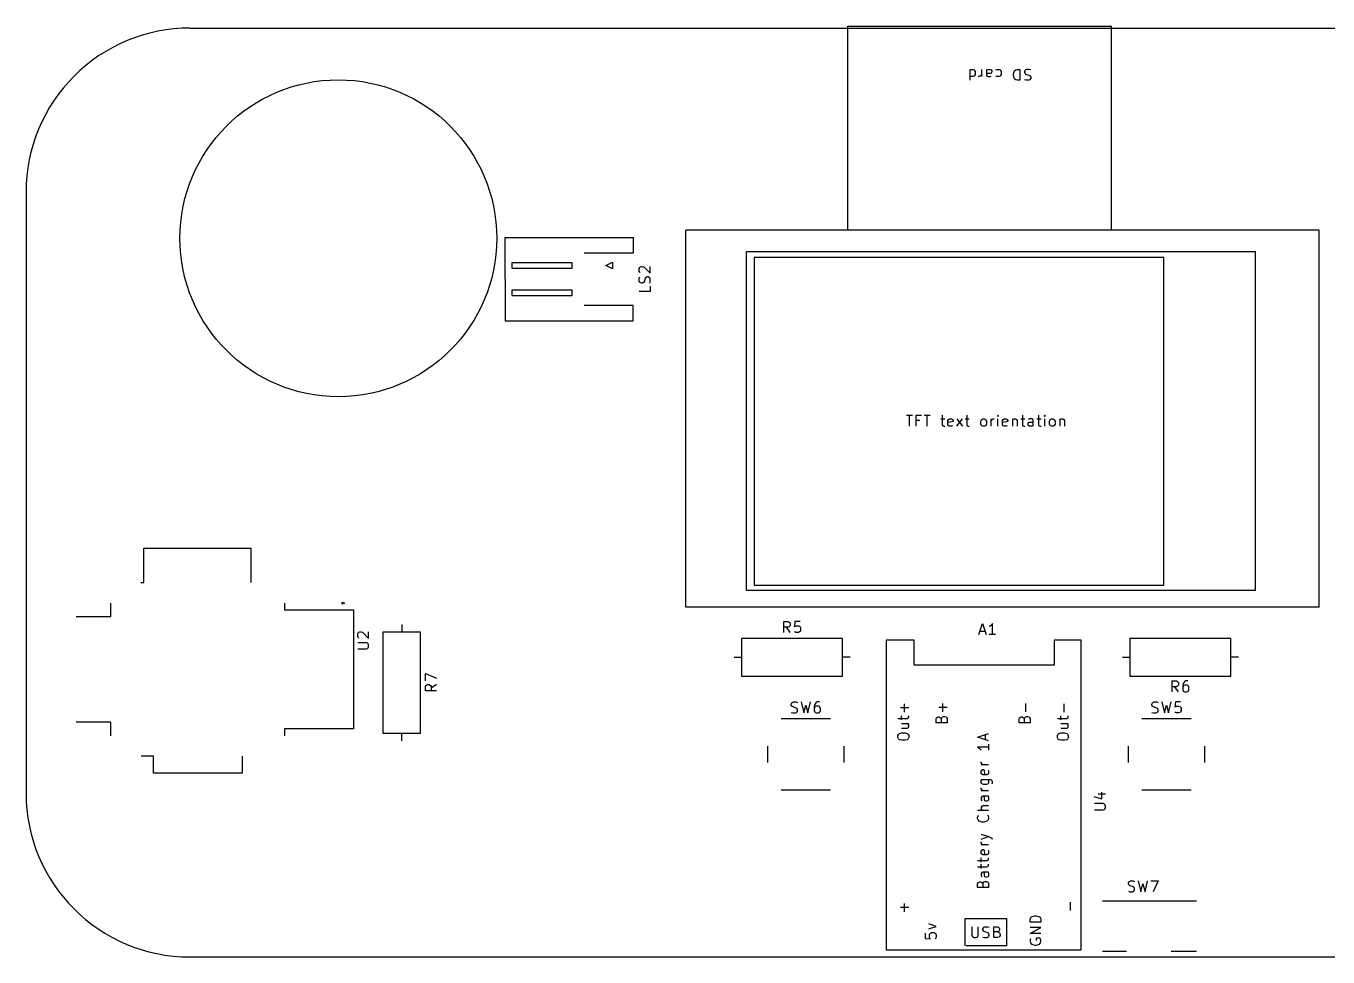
# Model space of a CAD drawing. Extents: x 62 to 242, y -142 to -57.
# Drawn here: x 62.4 to 181.6, y -142.2 to -57.1 of the extents above; entities that cross this region are included whole.
import ezdxf

# ---------------------------------------------------------------- set-up
doc = ezdxf.new("R2010")
doc.units = 0
doc.layers.add('BLACK', color=7, linetype='CONTINUOUS')

msp = doc.modelspace()

# ---------------------------------------------------------------- linework, layer by layer
at = {"layer": 'BLACK', "linetype": 'CONTINUOUS'}
for p, q in [((137.647, -57.052), (161.777, -57.052)), ((137.647, -75.72), (137.647, -57.052)), ((161.777, -75.72), (161.777, -57.052)), ((77.399975, -57.24), (227.399985, -57.24)), ((148.823094, -61.01518), (148.823094, -62.01518)), ((148.823094, -61.0628), (148.918332, -61.01518)), ((148.918332, -61.681847), (148.823094, -61.634228)), ((148.918332, -61.01518), (149.108808, -61.01518)), ((149.108808, -61.681847), (148.918332, -61.681847)), ((149.108808, -61.01518), (149.204046, -61.0628)), ((149.204046, -61.634228), (149.108808, -61.681847)), ((149.204046, -61.0628), (149.251665, -61.110419)), ((149.251665, -61.586609), (149.204046, -61.634228)), ((149.251665, -61.110419), (149.299284, -61.205657)), ((149.299284, -61.491371), (149.251665, -61.586609)), ((149.299284, -61.205657), (149.299284, -61.491371)), ((149.680237, -61.681847), (149.584999, -61.681847)), ((149.775475, -61.634228), (149.680237, -61.681847)), ((149.823094, -61.586609), (149.775475, -61.634228)), ((149.870713, -61.491371), (149.823094, -61.586609)), ((149.870713, -61.01518), (149.870713, -61.681847)), ((150.346904, -61.01518), (150.346904, -61.53899)), ((150.346904, -61.0628), (150.442142, -61.01518)), ((150.442142, -61.396133), (150.346904, -61.443752)), ((150.346904, -61.53899), (150.394523, -61.634228)), ((150.394523, -61.634228), (150.489761, -61.681847)), ((150.442142, -61.01518), (150.680237, -61.01518)), ((150.680237, -61.396133), (150.442142, -61.396133)), ((150.489761, -61.681847), (150.680237, -61.681847)), ((150.680237, -61.01518), (150.775475, -61.0628)), ((150.775475, -61.348514), (150.680237, -61.396133)), ((150.680237, -61.681847), (150.775475, -61.634228)), ((150.775475, -61.0628), (150.823094, -61.158038)), ((150.823094, -61.253276), (150.775475, -61.348514)), ((150.823094, -61.158038), (150.823094, -61.253276)), ((151.204047, -61.0628), (151.299285, -61.01518)), ((151.299285, -61.681847), (151.204047, -61.634228)), ((151.299285, -61.01518), (151.489761, -61.01518)), ((151.489761, -61.681847), (151.299285, -61.681847)), ((151.489761, -61.01518), (151.584999, -61.0628)), ((151.584999, -61.634228), (151.489761, -61.681847)), ((151.584999, -61.0628), (151.632618, -61.110419)), ((151.632618, -61.586609), (151.584999, -61.634228)), ((151.632618, -61.110419), (151.680237, -61.205657)), ((151.680237, -61.491371), (151.632618, -61.586609)), ((151.680237, -61.205657), (151.680237, -61.491371)), ((152.823095, -61.443752), (152.870714, -61.253276)), ((152.823095, -61.586609), (152.823095, -61.443752)), ((152.870714, -61.777085), (152.823095, -61.586609)), ((152.870714, -61.253276), (152.918333, -61.158038)), ((152.918333, -61.872323), (152.870714, -61.777085)), ((152.918333, -61.158038), (153.013571, -61.0628)), ((153.013571, -61.967561), (152.918333, -61.872323)), ((153.013571, -61.0628), (153.156428, -61.01518)), ((153.156428, -62.01518), (153.013571, -61.967561)), ((153.156428, -61.01518), (153.394523, -61.01518)), ((153.394523, -61.01518), (153.394523, -62.01518)), ((153.870714, -61.110419), (153.823095, -61.205657)), ((153.823095, -61.205657), (153.823095, -61.300895)), ((153.823095, -61.300895), (153.870714, -61.396133)), ((153.965952, -62.01518), (153.823095, -61.967561)), ((153.918333, -61.0628), (153.870714, -61.110419)), ((153.870714, -61.396133), (153.918333, -61.443752)), ((154.013571, -61.01518), (153.918333, -61.0628)), ((153.918333, -61.443752), (154.013571, -61.491371)), ((154.251666, -61.01518), (154.013571, -61.01518)), ((154.013571, -61.491371), (154.204047, -61.53899)), ((154.204047, -61.53899), (154.299285, -61.586609)), ((154.299285, -61.967561), (154.204047, -62.01518)), ((154.394523, -61.0628), (154.251666, -61.01518)), ((154.299285, -61.586609), (154.346904, -61.634228)), ((154.346904, -61.919942), (154.299285, -61.967561)), ((154.346904, -61.634228), (154.394523, -61.729466)), ((154.394523, -61.824704), (154.346904, -61.919942)), ((154.394523, -61.729466), (154.394523, -61.824704)), ((153.394523, -62.01518), (153.156428, -62.01518)), ((154.204047, -62.01518), (153.965952, -62.01518)), ((62.399973, -72.240003), (62.399973, -127.239998)), ((122.815, -110.22), (122.815, -75.72)), ((180.815, -75.72), (122.815, -75.72)), ((180.815, -110.22), (180.815, -75.72)), ((106.285, -76.41), (118.005, -76.41)), ((106.285, -80.22), (106.285, -76.41)), ((118.005, -76.41), (118.005, -77.83)), ((118.005, -77.83), (113.505, -77.83)), ((115.495, -78.97), (116.095, -78.67)), ((116.095, -78.67), (116.095, -79.27)), ((128.365, -108.72), (128.365, -77.72)), ((174.965, -77.72), (128.365, -77.72)), ((129.065, -78.22), (129.065, -108.22)), ((166.565, -78.22), (129.065, -78.22)), ((166.565, -108.22), (166.565, -78.22)), ((174.965, -108.72), (174.965, -77.72)), ((106.895, -78.72), (106.895, -79.22)), ((112.395, -78.72), (106.895, -78.72)), ((106.895, -79.22), (112.395, -79.22)), ((112.395, -79.22), (112.395, -78.72)), ((116.095, -79.27), (115.495, -78.97)), ((118.549819, -79.243809), (118.597438, -79.148571)), ((118.549819, -79.481904), (118.549819, -79.243809)), ((118.597438, -79.577142), (118.549819, -79.481904)), ((118.597438, -79.148571), (118.645057, -79.100952)), ((118.645057, -79.624761), (118.597438, -79.577142)), ((118.645057, -79.100952), (118.740295, -79.053333)), ((118.740295, -79.053333), (118.835533, -79.053333)), ((118.835533, -79.053333), (118.97839, -79.100952)), ((118.97839, -79.100952), (119.549819, -79.67238)), ((119.549819, -79.67238), (119.549819, -79.053333)), ((106.285, -80.22), (106.285, -84.03)), ((118.549819, -80.148571), (118.597438, -80.005714)), ((118.549819, -80.386666), (118.549819, -80.148571)), ((118.597438, -80.481904), (118.549819, -80.386666)), ((118.645057, -80.529523), (118.597438, -80.481904)), ((118.740295, -80.577142), (118.645057, -80.529523)), ((118.835533, -80.577142), (118.740295, -80.577142)), ((118.930771, -80.529523), (118.835533, -80.577142)), ((118.97839, -80.481904), (118.930771, -80.529523)), ((119.026009, -80.386666), (118.97839, -80.481904)), ((119.073628, -80.19619), (119.026009, -80.386666)), ((119.121247, -80.100952), (119.073628, -80.19619)), ((119.168866, -80.053333), (119.121247, -80.100952)), ((119.264104, -80.005714), (119.168866, -80.053333)), ((119.359342, -80.005714), (119.264104, -80.005714)), ((119.45458, -80.053333), (119.359342, -80.005714)), ((119.5022, -80.100952), (119.45458, -80.053333)), ((119.549819, -80.19619), (119.5022, -80.100952)), ((119.5022, -80.577142), (119.549819, -80.434285)), ((119.549819, -80.434285), (119.549819, -80.19619)), ((119.549819, -80.862857), (119.549819, -81.339047)), ((106.895, -81.22), (106.895, -81.72)), ((112.395, -81.22), (106.895, -81.22)), ((106.895, -81.72), (112.395, -81.72)), ((112.395, -81.72), (112.395, -81.22)), ((119.549819, -81.339047), (118.549819, -81.339047)), ((118.005, -82.61), (113.505, -82.61)), ((118.005, -84.03), (118.005, -82.61)), ((106.285, -84.03), (118.005, -84.03)), ((143.005475, -92.674819), (143.576903, -92.674819)), ((143.291189, -93.674819), (143.291189, -92.674819)), ((143.910237, -93.674819), (143.910237, -92.674819)), ((143.910237, -92.674819), (144.386427, -92.674819)), ((144.624523, -92.674819), (145.195951, -92.674819)), ((144.910237, -93.674819), (144.910237, -92.674819)), ((146.29119, -92.674819), (146.29119, -93.531961)), ((148.529286, -92.674819), (148.529286, -93.531961)), ((151.38643, -92.674819), (151.338811, -92.722438)), ((151.338811, -92.722438), (151.38643, -92.770057)), ((151.434049, -92.722438), (151.38643, -92.674819)), ((151.38643, -92.674819), (151.38643, -92.770057)), ((151.38643, -92.770057), (151.434049, -92.722438)), ((153.624525, -92.674819), (153.624525, -93.531961)), ((155.100716, -92.674819), (155.100716, -93.531961)), ((155.672145, -92.674819), (155.624526, -92.722438)), ((155.624526, -92.722438), (155.672145, -92.770057)), ((155.719764, -92.722438), (155.672145, -92.674819)), ((155.672145, -92.674819), (155.672145, -92.770057)), ((155.672145, -92.770057), (155.719764, -92.722438)), ((144.24357, -93.151009), (143.910237, -93.151009)), ((146.148333, -93.008152), (146.529285, -93.008152)), ((146.29119, -93.531961), (146.338809, -93.6272)), ((146.338809, -93.6272), (146.434047, -93.674819)), ((146.434047, -93.674819), (146.529285, -93.674819)), ((146.815, -93.151009), (146.862619, -93.055771)), ((146.815, -93.531961), (146.815, -93.151009)), ((147.29119, -93.246247), (146.815, -93.341485)), ((146.862619, -93.6272), (146.815, -93.531961)), ((146.862619, -93.055771), (146.957857, -93.008152)), ((146.957857, -93.674819), (146.862619, -93.6272)), ((146.957857, -93.008152), (147.148333, -93.008152)), ((147.148333, -93.674819), (146.957857, -93.674819)), ((147.148333, -93.008152), (147.243571, -93.055771)), ((147.243571, -93.6272), (147.148333, -93.674819)), ((147.243571, -93.055771), (147.29119, -93.151009)), ((147.29119, -93.151009), (147.29119, -93.246247)), ((147.624524, -93.674819), (148.148333, -93.008152)), ((147.624524, -93.008152), (148.148333, -93.674819)), ((148.386429, -93.008152), (148.767381, -93.008152)), ((148.529286, -93.531961), (148.576905, -93.6272)), ((148.576905, -93.6272), (148.672143, -93.674819)), ((148.672143, -93.674819), (148.767381, -93.674819)), ((149.815001, -93.198628), (149.86262, -93.10339)), ((149.815001, -93.484342), (149.815001, -93.198628)), ((149.86262, -93.57958), (149.815001, -93.484342)), ((149.86262, -93.10339), (149.910239, -93.055771)), ((149.910239, -93.6272), (149.86262, -93.57958)), ((149.910239, -93.055771), (150.005477, -93.008152)), ((150.005477, -93.674819), (149.910239, -93.6272)), ((150.005477, -93.008152), (150.148334, -93.008152)), ((150.148334, -93.674819), (150.005477, -93.674819)), ((150.148334, -93.008152), (150.243572, -93.055771)), ((150.243572, -93.6272), (150.148334, -93.674819)), ((150.243572, -93.055771), (150.291191, -93.10339)), ((150.291191, -93.57958), (150.243572, -93.6272)), ((150.291191, -93.10339), (150.33881, -93.198628)), ((150.33881, -93.484342), (150.291191, -93.57958)), ((150.33881, -93.198628), (150.33881, -93.484342)), ((150.767382, -93.674819), (150.767382, -93.008152)), ((150.767382, -93.198628), (150.815001, -93.10339)), ((150.815001, -93.10339), (150.86262, -93.055771)), ((150.86262, -93.055771), (150.957858, -93.008152)), ((150.957858, -93.008152), (151.053096, -93.008152)), ((151.38643, -93.674819), (151.38643, -93.008152)), ((151.815001, -93.151009), (151.86262, -93.055771)), ((151.815001, -93.531961), (151.815001, -93.151009)), ((152.291191, -93.246247), (151.815001, -93.341485)), ((151.86262, -93.6272), (151.815001, -93.531961)), ((151.86262, -93.055771), (151.957858, -93.008152)), ((151.957858, -93.674819), (151.86262, -93.6272)), ((151.957858, -93.008152), (152.148334, -93.008152)), ((152.148334, -93.674819), (151.957858, -93.674819)), ((152.148334, -93.008152), (152.243572, -93.055771)), ((152.243572, -93.6272), (152.148334, -93.674819)), ((152.243572, -93.055771), (152.291191, -93.151009)), ((152.291191, -93.151009), (152.291191, -93.246247)), ((152.719763, -93.008152), (152.719763, -93.674819)), ((152.719763, -93.10339), (152.767382, -93.055771)), ((152.767382, -93.055771), (152.86262, -93.008152)), ((152.86262, -93.008152), (153.005477, -93.008152)), ((153.005477, -93.008152), (153.100715, -93.055771)), ((153.100715, -93.055771), (153.148334, -93.151009)), ((153.148334, -93.151009), (153.148334, -93.674819)), ((153.481668, -93.008152), (153.86262, -93.008152)), ((153.624525, -93.531961), (153.672144, -93.6272)), ((153.672144, -93.6272), (153.767382, -93.674819)), ((153.767382, -93.674819), (153.86262, -93.674819)), ((154.148335, -93.436723), (154.195954, -93.341485)), ((154.148335, -93.531961), (154.148335, -93.436723)), ((154.195954, -93.6272), (154.148335, -93.531961)), ((154.291192, -93.008152), (154.195954, -93.055771)), ((154.195954, -93.341485), (154.291192, -93.293866)), ((154.291192, -93.674819), (154.195954, -93.6272)), ((154.481668, -93.008152), (154.291192, -93.008152)), ((154.291192, -93.293866), (154.529287, -93.293866)), ((154.529287, -93.674819), (154.291192, -93.674819)), ((154.576906, -93.055771), (154.481668, -93.008152)), ((154.529287, -93.293866), (154.624525, -93.246247)), ((154.624525, -93.6272), (154.529287, -93.674819)), ((154.624525, -93.151009), (154.576906, -93.055771)), ((154.624525, -93.674819), (154.624525, -93.151009)), ((154.957859, -93.008152), (155.338811, -93.008152)), ((155.100716, -93.531961), (155.148335, -93.6272)), ((155.148335, -93.6272), (155.243573, -93.674819)), ((155.243573, -93.674819), (155.338811, -93.674819)), ((155.672145, -93.674819), (155.672145, -93.008152)), ((156.100716, -93.198628), (156.148335, -93.10339)), ((156.100716, -93.484342), (156.100716, -93.198628)), ((156.148335, -93.57958), (156.100716, -93.484342)), ((156.148335, -93.10339), (156.195954, -93.055771)), ((156.195954, -93.6272), (156.148335, -93.57958)), ((156.195954, -93.055771), (156.291192, -93.008152)), ((156.291192, -93.674819), (156.195954, -93.6272)), ((156.291192, -93.008152), (156.434049, -93.008152)), ((156.434049, -93.674819), (156.291192, -93.674819)), ((156.434049, -93.008152), (156.529287, -93.055771)), ((156.529287, -93.6272), (156.434049, -93.674819)), ((156.529287, -93.055771), (156.576906, -93.10339)), ((156.576906, -93.57958), (156.529287, -93.6272)), ((156.576906, -93.10339), (156.624525, -93.198628)), ((156.624525, -93.484342), (156.576906, -93.57958)), ((156.624525, -93.198628), (156.624525, -93.484342)), ((157.053097, -93.008152), (157.053097, -93.674819)), ((157.053097, -93.10339), (157.100716, -93.055771)), ((157.100716, -93.055771), (157.195954, -93.008152)), ((157.195954, -93.008152), (157.338811, -93.008152)), ((157.338811, -93.008152), (157.434049, -93.055771)), ((157.434049, -93.055771), (157.481668, -93.151009)), ((157.481668, -93.151009), (157.481668, -93.674819)), ((73.175, -104.82), (82.975, -104.82)), ((73.175, -107.97), (73.175, -104.82)), ((82.975, -104.82), (82.975, -107.97)), ((72.905, -107.97), (73.175, -107.97)), ((129.065, -108.22), (166.565, -108.22)), ((174.965, -108.72), (128.365, -108.72)), ((70.175, -111.07), (70.175, -109.85)), ((86.075, -109.85), (86.075, -110.47)), ((86.075, -110.47), (92.375, -110.47)), ((92.375, -110.47), (92.375, -121.37)), ((180.815, -110.22), (122.815, -110.22)), ((66.975, -111.07), (70.175, -111.07)), ((96.795, -111.83), (96.795, -112.52)), ((131.796905, -112.544819), (131.796905, -111.544819)), ((131.796905, -111.544819), (132.177857, -111.544819)), ((132.177857, -111.544819), (132.273095, -111.592438)), ((132.273095, -112.021009), (132.177857, -112.068628)), ((132.273095, -111.592438), (132.320714, -111.640057)), ((132.320714, -111.97339), (132.273095, -112.021009)), ((132.320714, -111.640057), (132.368333, -111.735295)), ((132.368333, -111.878152), (132.320714, -111.97339)), ((132.368333, -111.735295), (132.368333, -111.878152)), ((132.796905, -111.544819), (132.749286, -112.021009)), ((132.749286, -112.021009), (132.796905, -111.97339)), ((133.273095, -111.544819), (132.796905, -111.544819)), ((132.796905, -111.97339), (132.892143, -111.925771)), ((132.892143, -111.925771), (133.130238, -111.925771)), ((133.130238, -111.925771), (133.225476, -111.97339)), ((133.225476, -111.97339), (133.273095, -112.021009)), ((133.273095, -112.021009), (133.320714, -112.116247)), ((149.642976, -112.724819), (149.976309, -111.724819)), ((149.976309, -111.724819), (150.309642, -112.724819)), ((150.690595, -111.962914), (150.595357, -112.010533)), ((150.785833, -111.867676), (150.690595, -111.962914)), ((150.881071, -111.724819), (150.785833, -111.867676)), ((150.881071, -112.724819), (150.881071, -111.724819)), ((92.764819, -112.675952), (92.812438, -112.580714)), ((92.764819, -112.914047), (92.764819, -112.675952)), ((92.812438, -113.009285), (92.764819, -112.914047)), ((92.812438, -112.580714), (92.860057, -112.533095)), ((92.860057, -113.056904), (92.812438, -113.009285)), ((92.860057, -112.533095), (92.955295, -112.485476)), ((92.955295, -112.485476), (93.050533, -112.485476)), ((93.050533, -112.485476), (93.19339, -112.533095)), ((93.19339, -112.533095), (93.764819, -113.104523)), ((93.764819, -113.104523), (93.764819, -112.485476)), ((95.075, -112.52), (95.075, -121.76)), ((98.515, -112.52), (95.075, -112.52)), ((98.515, -121.76), (98.515, -112.52)), ((127.915, -113.09), (127.915, -116.53)), ((137.155, -113.09), (127.915, -113.09)), ((132.177857, -112.068628), (131.796905, -112.068628)), ((132.368333, -112.544819), (132.035, -112.068628)), ((132.796905, -112.4972), (132.749286, -112.44958)), ((132.892143, -112.544819), (132.796905, -112.4972)), ((133.130238, -112.544819), (132.892143, -112.544819)), ((133.225476, -112.4972), (133.130238, -112.544819)), ((133.273095, -112.44958), (133.225476, -112.4972)), ((133.320714, -112.354342), (133.273095, -112.44958)), ((133.320714, -112.116247), (133.320714, -112.354342)), ((137.155, -116.53), (137.155, -113.09)), ((141.175, -113.22), (143.675, -113.22)), ((141.175, -115.32), (141.175, -113.22)), ((143.675, -113.22), (143.675, -115.52)), ((149.738214, -112.439104), (150.214404, -112.439104)), ((151.166785, -112.724819), (150.595357, -112.724819)), ((156.575, -113.22), (156.875, -113.22)), ((156.575, -115.32), (156.575, -113.22)), ((156.875, -113.22), (158.975, -113.22)), ((158.975, -113.22), (158.975, -141.62)), ((163.475, -113.09), (163.475, -116.53)), ((172.715, -113.09), (163.475, -113.09)), ((172.715, -116.53), (172.715, -113.09)), ((93.574342, -113.485476), (92.764819, -113.485476)), ((92.764819, -114.056904), (93.574342, -114.056904)), ((93.66958, -113.533095), (93.574342, -113.485476)), ((93.574342, -114.056904), (93.66958, -114.009285)), ((93.7172, -113.580714), (93.66958, -113.533095)), ((93.66958, -114.009285), (93.7172, -113.961666)), ((93.764819, -113.675952), (93.7172, -113.580714)), ((93.7172, -113.961666), (93.764819, -113.866428)), ((93.764819, -113.866428), (93.764819, -113.675952)), ((127.225, -114.81), (127.915, -114.81)), ((137.845, -114.81), (137.155, -114.81)), ((141.175, -141.62), (141.175, -115.32)), ((143.675, -115.52), (156.575, -115.52)), ((156.575, -115.52), (156.575, -115.22)), ((162.785, -114.81), (163.475, -114.81)), ((173.405, -114.81), (172.715, -114.81)), ((98.969819, -116.973332), (98.969819, -116.306666)), ((98.969819, -116.306666), (99.969819, -116.735237)), ((127.915, -116.53), (137.155, -116.53)), ((163.475, -116.53), (172.715, -116.53)), ((98.969819, -117.497142), (99.017438, -117.401904)), ((98.969819, -117.878094), (98.969819, -117.497142)), ((99.969819, -117.878094), (98.969819, -117.878094)), ((99.017438, -117.401904), (99.065057, -117.354285)), ((99.065057, -117.354285), (99.160295, -117.306666)), ((99.160295, -117.306666), (99.303152, -117.306666)), ((99.303152, -117.306666), (99.39839, -117.354285)), ((99.39839, -117.354285), (99.446009, -117.401904)), ((99.446009, -117.401904), (99.493628, -117.497142)), ((99.969819, -117.306666), (99.493628, -117.639999)), ((99.493628, -117.497142), (99.493628, -117.878094)), ((167.356905, -117.984819), (167.356905, -116.984819)), ((167.356905, -116.984819), (167.737857, -116.984819)), ((167.737857, -117.508628), (167.356905, -117.508628)), ((167.928333, -117.984819), (167.595, -117.508628)), ((167.737857, -116.984819), (167.833095, -117.032438)), ((167.833095, -117.461009), (167.737857, -117.508628)), ((167.833095, -117.032438), (167.880714, -117.080057)), ((167.880714, -117.41339), (167.833095, -117.461009)), ((167.880714, -117.080057), (167.928333, -117.175295)), ((167.928333, -117.318152), (167.880714, -117.41339)), ((167.928333, -117.175295), (167.928333, -117.318152)), ((168.356905, -117.222914), (168.309286, -117.41339)), ((168.309286, -117.41339), (168.309286, -117.794342)), ((168.356905, -117.461009), (168.309286, -117.556247)), ((168.309286, -117.794342), (168.356905, -117.88958)), ((168.452143, -117.080057), (168.356905, -117.222914)), ((168.404524, -117.41339), (168.356905, -117.461009)), ((168.356905, -117.88958), (168.404524, -117.9372)), ((168.499762, -117.365771), (168.404524, -117.41339)), ((168.404524, -117.9372), (168.499762, -117.984819)), ((168.499762, -117.032438), (168.452143, -117.080057)), ((168.595, -116.984819), (168.499762, -117.032438)), ((168.690238, -117.365771), (168.499762, -117.365771)), ((168.499762, -117.984819), (168.690238, -117.984819)), ((168.785476, -116.984819), (168.595, -116.984819)), ((168.785476, -117.41339), (168.690238, -117.365771)), ((168.690238, -117.984819), (168.785476, -117.9372)), ((168.833095, -117.461009), (168.785476, -117.41339)), ((168.785476, -117.9372), (168.833095, -117.88958)), ((168.880714, -117.556247), (168.833095, -117.461009)), ((168.833095, -117.88958), (168.880714, -117.794342)), ((168.880714, -117.794342), (168.880714, -117.556247)), ((132.471667, -119.095295), (132.519286, -119.000057)), ((132.471667, -119.190533), (132.471667, -119.095295)), ((132.519286, -119.285771), (132.471667, -119.190533)), ((132.519286, -119.000057), (132.566905, -118.952438)), ((132.566905, -118.952438), (132.662143, -118.904819)), ((132.662143, -118.904819), (132.900238, -118.904819)), ((132.900238, -118.904819), (133.043095, -118.952438)), ((133.376429, -118.904819), (133.614524, -119.904819)), ((133.614524, -119.904819), (133.805, -119.190533)), ((133.805, -119.190533), (133.995476, -119.904819)), ((133.995476, -119.904819), (134.233572, -118.904819)), ((134.614524, -119.142914), (134.566905, -119.33339)), ((134.709762, -119.000057), (134.614524, -119.142914)), ((134.757381, -118.952438), (134.709762, -119.000057)), ((134.852619, -118.904819), (134.757381, -118.952438)), ((135.043095, -118.904819), (134.852619, -118.904819)), ((142.848866, -119.839046), (142.848866, -119.077142)), ((146.348866, -119.800951), (146.348866, -119.039047)), ((153.948866, -119.800951), (153.948866, -119.039047)), ((157.448866, -119.839046), (157.448866, -119.077142)), ((165.491667, -119.095295), (165.539286, -119.000057)), ((165.491667, -119.190533), (165.491667, -119.095295)), ((165.539286, -119.285771), (165.491667, -119.190533)), ((165.539286, -119.000057), (165.586905, -118.952438)), ((165.586905, -118.952438), (165.682143, -118.904819)), ((165.682143, -118.904819), (165.920238, -118.904819)), ((165.920238, -118.904819), (166.063095, -118.952438)), ((166.396429, -118.904819), (166.634524, -119.904819)), ((166.634524, -119.904819), (166.825, -119.190533)), ((166.825, -119.190533), (167.015476, -119.904819)), ((167.015476, -119.904819), (167.253572, -118.904819)), ((167.634524, -118.904819), (167.586905, -119.381009)), ((168.110714, -118.904819), (167.634524, -118.904819)), ((132.471667, -119.8572), (132.614524, -119.904819)), ((132.566905, -119.33339), (132.519286, -119.285771)), ((132.662143, -119.381009), (132.566905, -119.33339)), ((132.614524, -119.904819), (132.852619, -119.904819)), ((132.852619, -119.428628), (132.662143, -119.381009)), ((132.947857, -119.476247), (132.852619, -119.428628)), ((132.852619, -119.904819), (132.947857, -119.8572)), ((132.995476, -119.523866), (132.947857, -119.476247)), ((132.947857, -119.8572), (132.995476, -119.80958)), ((133.043095, -119.619104), (132.995476, -119.523866)), ((132.995476, -119.80958), (133.043095, -119.714342)), ((133.043095, -119.714342), (133.043095, -119.619104)), ((134.566905, -119.33339), (134.566905, -119.714342)), ((134.614524, -119.381009), (134.566905, -119.476247)), ((134.566905, -119.714342), (134.614524, -119.80958)), ((134.662143, -119.33339), (134.614524, -119.381009)), ((134.614524, -119.80958), (134.662143, -119.8572)), ((134.757381, -119.285771), (134.662143, -119.33339)), ((134.662143, -119.8572), (134.757381, -119.904819)), ((134.947857, -119.285771), (134.757381, -119.285771)), ((134.757381, -119.904819), (134.947857, -119.904819)), ((135.043095, -119.33339), (134.947857, -119.285771)), ((134.947857, -119.904819), (135.043095, -119.8572)), ((135.090714, -119.381009), (135.043095, -119.33339)), ((135.043095, -119.8572), (135.090714, -119.80958)), ((135.138333, -119.476247), (135.090714, -119.381009)), ((135.090714, -119.80958), (135.138333, -119.714342)), ((135.138333, -119.714342), (135.138333, -119.476247)), ((143.229819, -119.458094), (142.467914, -119.458094)), ((142.563152, -120.553332), (142.563152, -120.17238)), ((143.086961, -120.410475), (143.1822, -120.362856)), ((143.1822, -120.362856), (143.229819, -120.267618)), ((143.229819, -120.267618), (143.229819, -120.17238)), ((145.729819, -120.467618), (145.777438, -120.37238)), ((145.777438, -120.37238), (145.825057, -120.324761)), ((145.825057, -120.324761), (145.920295, -120.277142)), ((145.920295, -120.277142), (146.015533, -120.277142)), ((146.729819, -119.419999), (145.967914, -119.419999)), ((146.015533, -120.277142), (146.110771, -120.324761)), ((146.110771, -120.324761), (146.15839, -120.37238)), ((146.15839, -120.37238), (146.206009, -120.467618)), ((146.206009, -120.467618), (146.253628, -120.324761)), ((146.253628, -120.324761), (146.301247, -120.277142)), ((146.301247, -120.277142), (146.396485, -120.229523)), ((146.396485, -120.229523), (146.539342, -120.229523)), ((146.539342, -120.229523), (146.63458, -120.277142)), ((146.63458, -120.277142), (146.6822, -120.324761)), ((146.6822, -120.324761), (146.729819, -120.419999)), ((153.329819, -120.467618), (153.377438, -120.37238)), ((153.377438, -120.37238), (153.425057, -120.324761)), ((153.425057, -120.324761), (153.520295, -120.277142)), ((153.520295, -120.277142), (153.615533, -120.277142)), ((153.615533, -120.277142), (153.710771, -120.324761)), ((153.710771, -120.324761), (153.75839, -120.37238)), ((153.75839, -120.37238), (153.806009, -120.467618)), ((153.806009, -120.467618), (153.853628, -120.324761)), ((153.853628, -120.324761), (153.901247, -120.277142)), ((153.901247, -120.277142), (153.996485, -120.229523)), ((153.996485, -120.229523), (154.139342, -120.229523)), ((154.139342, -120.229523), (154.23458, -120.277142)), ((154.23458, -120.277142), (154.2822, -120.324761)), ((154.2822, -120.324761), (154.329819, -120.419999)), ((157.163152, -120.553332), (157.163152, -120.17238)), ((157.686961, -120.410475), (157.7822, -120.362856)), ((157.7822, -120.362856), (157.829819, -120.267618)), ((157.829819, -120.267618), (157.829819, -120.17238)), ((165.491667, -119.8572), (165.634524, -119.904819)), ((165.586905, -119.33339), (165.539286, -119.285771)), ((165.682143, -119.381009), (165.586905, -119.33339)), ((165.634524, -119.904819), (165.872619, -119.904819)), ((165.872619, -119.428628), (165.682143, -119.381009)), ((165.967857, -119.476247), (165.872619, -119.428628)), ((165.872619, -119.904819), (165.967857, -119.8572)), ((166.015476, -119.523866), (165.967857, -119.476247)), ((165.967857, -119.8572), (166.015476, -119.80958)), ((166.063095, -119.619104), (166.015476, -119.523866)), ((166.015476, -119.80958), (166.063095, -119.714342)), ((166.063095, -119.714342), (166.063095, -119.619104)), ((167.586905, -119.381009), (167.634524, -119.33339)), ((167.634524, -119.8572), (167.586905, -119.80958)), ((167.634524, -119.33339), (167.729762, -119.285771)), ((167.729762, -119.904819), (167.634524, -119.8572)), ((167.729762, -119.285771), (167.967857, -119.285771)), ((167.967857, -119.904819), (167.729762, -119.904819)), ((167.967857, -119.285771), (168.063095, -119.33339)), ((168.063095, -119.8572), (167.967857, -119.904819)), ((168.063095, -119.33339), (168.110714, -119.381009)), ((168.110714, -119.80958), (168.063095, -119.8572)), ((168.110714, -119.381009), (168.158333, -119.476247)), ((168.158333, -119.714342), (168.110714, -119.80958)), ((168.158333, -119.476247), (168.158333, -119.714342)), ((70.175, -120.77), (66.975, -120.77)), ((70.175, -122), (70.175, -120.77)), ((86.075, -121.37), (86.075, -122)), ((92.375, -121.37), (86.075, -121.37)), ((136.055, -120.45), (131.555, -120.45)), ((142.229819, -120.410475), (143.086961, -120.410475)), ((142.563152, -120.886666), (143.229819, -120.886666)), ((142.563152, -121.315237), (143.086961, -121.315237)), ((143.086961, -121.315237), (143.1822, -121.267618)), ((143.1822, -120.934285), (143.13458, -120.886666)), ((143.229819, -121.029523), (143.1822, -120.934285)), ((143.1822, -121.267618), (143.229819, -121.17238)), ((143.229819, -121.17238), (143.229819, -121.029523)), ((145.729819, -120.800951), (145.729819, -120.467618)), ((146.729819, -120.800951), (145.729819, -120.800951)), ((146.206009, -120.467618), (146.206009, -120.800951)), ((146.729819, -120.419999), (146.729819, -120.800951)), ((153.329819, -120.800951), (153.329819, -120.467618)), ((154.329819, -120.800951), (153.329819, -120.800951)), ((153.806009, -120.467618), (153.806009, -120.800951)), ((154.329819, -120.419999), (154.329819, -120.800951)), ((156.829819, -120.410475), (157.686961, -120.410475)), ((157.163152, -120.886666), (157.829819, -120.886666)), ((157.163152, -121.315237), (157.686961, -121.315237)), ((157.686961, -121.315237), (157.7822, -121.267618)), ((157.7822, -120.934285), (157.73458, -120.886666)), ((157.829819, -121.029523), (157.7822, -120.934285)), ((157.7822, -121.267618), (157.829819, -121.17238)), ((157.829819, -121.17238), (157.829819, -121.029523)), ((169.075, -120.45), (164.575, -120.45)), ((95.075, -121.76), (98.515, -121.76)), ((96.795, -122.45), (96.795, -121.76)), ((142.229819, -121.981904), (142.277438, -121.886666)), ((142.229819, -122.17238), (142.229819, -121.981904)), ((142.277438, -122.267618), (142.229819, -122.17238)), ((142.277438, -121.886666), (142.372676, -121.791428)), ((142.372676, -122.362856), (142.277438, -122.267618)), ((142.372676, -121.791428), (142.563152, -121.743809)), ((142.563152, -122.410475), (142.372676, -122.362856)), ((142.563152, -121.743809), (142.896485, -121.743809)), ((142.896485, -122.410475), (142.563152, -122.410475)), ((142.896485, -121.743809), (143.086961, -121.791428)), ((143.086961, -122.362856), (142.896485, -122.410475)), ((143.086961, -121.791428), (143.1822, -121.886666)), ((143.1822, -122.267618), (143.086961, -122.362856)), ((143.1822, -121.886666), (143.229819, -121.981904)), ((143.229819, -122.17238), (143.1822, -122.267618)), ((143.229819, -121.981904), (143.229819, -122.17238)), ((149.529819, -122.134283), (150.529819, -121.80095)), ((150.529819, -122.467616), (149.529819, -122.134283)), ((150.244104, -122.372378), (150.244104, -121.896188)), ((150.529819, -122.753331), (150.529819, -123.324759)), ((156.829819, -121.981904), (156.877438, -121.886666)), ((156.829819, -122.17238), (156.829819, -121.981904)), ((156.877438, -122.267618), (156.829819, -122.17238)), ((156.877438, -121.886666), (156.972676, -121.791428)), ((156.972676, -122.362856), (156.877438, -122.267618)), ((156.972676, -121.791428), (157.163152, -121.743809)), ((157.163152, -122.410475), (156.972676, -122.362856)), ((157.163152, -121.743809), (157.496485, -121.743809)), ((157.496485, -122.410475), (157.163152, -122.410475)), ((157.496485, -121.743809), (157.686961, -121.791428)), ((157.686961, -122.362856), (157.496485, -122.410475)), ((157.686961, -121.791428), (157.7822, -121.886666)), ((157.7822, -122.267618), (157.686961, -122.362856)), ((157.7822, -121.886666), (157.829819, -121.981904)), ((157.829819, -122.17238), (157.7822, -122.267618)), ((157.829819, -121.981904), (157.829819, -122.17238)), ((74.075, -123.87), (72.955, -123.87)), ((74.075, -125.42), (74.075, -123.87)), ((82.175, -123.87), (82.175, -125.42)), ((130.305, -122.95), (130.305, -124.45)), ((137.305, -124.45), (137.305, -122.95)), ((150.529819, -123.039045), (149.529819, -123.039045)), ((149.529819, -123.039045), (149.672676, -123.134283)), ((149.672676, -123.134283), (149.767914, -123.229521)), ((149.767914, -123.229521), (149.815533, -123.324759)), ((163.325, -122.95), (163.325, -124.45)), ((170.325, -124.45), (170.325, -122.95)), ((149.863152, -124.467617), (149.863152, -124.372379)), ((149.910771, -124.562855), (149.863152, -124.467617)), ((150.529819, -124.658093), (149.863152, -124.658093)), ((149.863152, -125.229522), (149.910771, -125.134284)), ((149.95839, -124.610474), (149.910771, -124.562855)), ((149.910771, -125.134284), (150.006009, -125.086665)), ((150.053628, -124.658093), (149.95839, -124.610474)), ((150.006009, -125.086665), (150.101247, -125.086665)), ((150.101247, -125.086665), (150.196485, -125.562855)), ((150.4822, -125.134284), (150.529819, -125.229522)), ((82.175, -125.42), (74.075, -125.42)), ((149.863152, -125.419998), (149.863152, -125.229522)), ((149.910771, -125.515236), (149.863152, -125.419998)), ((149.863152, -125.991427), (150.672676, -125.991427)), ((149.863152, -126.086665), (149.910771, -125.991427)), ((149.863152, -126.277141), (149.863152, -126.086665)), ((149.910771, -126.372379), (149.863152, -126.277141)), ((150.006009, -125.562855), (149.910771, -125.515236)), ((150.386961, -125.562855), (150.006009, -125.562855)), ((150.4822, -125.515236), (150.386961, -125.562855)), ((150.529819, -125.419998), (150.4822, -125.515236)), ((150.4822, -125.991427), (150.529819, -126.086665)), ((150.529819, -126.277141), (150.4822, -126.372379)), ((150.529819, -125.229522), (150.529819, -125.419998)), ((150.529819, -126.086665), (150.529819, -126.277141)), ((150.672676, -125.991427), (150.767914, -126.039046)), ((150.767914, -126.039046), (150.815533, -126.086665)), ((150.815533, -126.086665), (150.863152, -126.181903)), ((150.863152, -126.32476), (150.815533, -126.419998)), ((150.863152, -126.181903), (150.863152, -126.32476)), ((131.555, -126.95), (136.055, -126.95)), ((149.863152, -126.84857), (149.863152, -126.753332)), ((149.910771, -126.943808), (149.863152, -126.84857)), ((150.529819, -127.039046), (149.863152, -127.039046)), ((149.95839, -126.419998), (149.910771, -126.372379)), ((149.95839, -126.991427), (149.910771, -126.943808)), ((150.006009, -127.515237), (149.910771, -127.562856)), ((150.053628, -126.467617), (149.95839, -126.419998)), ((150.053628, -127.039046), (149.95839, -126.991427)), ((150.529819, -127.515237), (150.006009, -127.515237)), ((150.339342, -126.467617), (150.053628, -126.467617)), ((150.148866, -127.610475), (150.101247, -127.515237)), ((150.43458, -126.419998), (150.339342, -126.467617)), ((150.4822, -126.372379), (150.43458, -126.419998)), ((150.4822, -127.515237), (150.529819, -127.610475)), ((160.1822, -127.543809), (160.896485, -127.781904)), ((160.563152, -127.305714), (161.229819, -127.305714)), ((160.896485, -127.781904), (160.896485, -127.162857)), ((164.575, -126.95), (169.075, -126.95)), ((149.910771, -127.562856), (149.863152, -127.658094)), ((149.863152, -127.658094), (149.863152, -127.84857)), ((149.863152, -127.84857), (149.910771, -127.943808)), ((149.910771, -128.467618), (149.863152, -128.562856)), ((149.863152, -128.562856), (149.863152, -128.705713)), ((149.863152, -128.705713), (149.910771, -128.800951)), ((150.006009, -128.419999), (149.910771, -128.467618)), ((150.529819, -128.419999), (150.006009, -128.419999)), ((150.148866, -127.84857), (150.148866, -127.610475)), ((150.196485, -127.943808), (150.148866, -127.84857)), ((150.291723, -127.991427), (150.196485, -127.943808)), ((150.386961, -127.991427), (150.291723, -127.991427)), ((150.4822, -127.943808), (150.386961, -127.991427)), ((150.529819, -127.84857), (150.4822, -127.943808)), ((150.529819, -127.610475), (150.529819, -127.84857)), ((161.039342, -128.210476), (160.229819, -128.210476)), ((161.13458, -128.258095), (161.039342, -128.210476)), ((161.039342, -128.781904), (161.13458, -128.734285)), ((161.1822, -128.305714), (161.13458, -128.258095)), ((161.13458, -128.734285), (161.1822, -128.686666)), ((161.229819, -128.400952), (161.1822, -128.305714)), ((161.1822, -128.686666), (161.229819, -128.591428)), ((161.229819, -128.591428), (161.229819, -128.400952)), ((150.529819, -128.84857), (149.529819, -128.84857)), ((149.529819, -129.467618), (149.577438, -129.324761)), ((149.529819, -129.562856), (149.529819, -129.467618)), ((149.577438, -129.705713), (149.529819, -129.562856)), ((149.577438, -129.324761), (149.625057, -129.277142)), ((149.672676, -129.800951), (149.577438, -129.705713)), ((149.767914, -129.84857), (149.672676, -129.800951)), ((149.95839, -129.896189), (149.767914, -129.84857)), ((149.910771, -128.800951), (149.95839, -128.84857)), ((150.101247, -129.896189), (149.95839, -129.896189)), ((150.291723, -129.84857), (150.101247, -129.896189)), ((150.386961, -129.800951), (150.291723, -129.84857)), ((150.4822, -129.705713), (150.386961, -129.800951)), ((150.43458, -129.277142), (150.4822, -129.324761)), ((150.4822, -129.324761), (150.529819, -129.467618)), ((150.529819, -129.562856), (150.4822, -129.705713)), ((150.529819, -129.467618), (150.529819, -129.562856)), ((160.229819, -128.781904), (161.039342, -128.781904)), ((149.863152, -130.991428), (150.529819, -131.229523)), ((149.863152, -131.467618), (150.529819, -131.229523)), ((149.863152, -131.800952), (149.863152, -131.705714)), ((149.910771, -131.89619), (149.863152, -131.800952)), ((150.529819, -131.991428), (149.863152, -131.991428)), ((149.95839, -131.943809), (149.910771, -131.89619)), ((150.053628, -131.991428), (149.95839, -131.943809)), ((150.529819, -131.229523), (150.767914, -131.324761)), ((150.767914, -131.324761), (150.815533, -131.37238)), ((150.815533, -131.37238), (150.863152, -131.467618)), ((149.529819, -133.42), (150.386961, -133.42)), ((149.863152, -132.562857), (149.910771, -132.467619)), ((149.863152, -132.753333), (149.863152, -132.562857)), ((149.910771, -132.848571), (149.863152, -132.753333)), ((149.863152, -133.562857), (149.863152, -133.181905)), ((149.910771, -132.467619), (150.006009, -132.42)), ((150.006009, -132.89619), (149.910771, -132.848571)), ((150.006009, -132.42), (150.101247, -132.42)), ((150.386961, -132.89619), (150.006009, -132.89619)), ((150.101247, -132.42), (150.196485, -132.89619)), ((150.4822, -132.848571), (150.386961, -132.89619)), ((150.386961, -133.42), (150.4822, -133.372381)), ((150.4822, -132.467619), (150.529819, -132.562857)), ((150.529819, -132.753333), (150.4822, -132.848571)), ((150.4822, -133.372381), (150.529819, -133.277143)), ((150.529819, -132.562857), (150.529819, -132.753333)), ((150.529819, -133.277143), (150.529819, -133.181905)), ((149.529819, -133.991429), (150.386961, -133.991429)), ((149.863152, -134.134286), (149.863152, -133.753334)), ((149.910771, -134.515239), (149.863152, -134.610477)), ((149.863152, -134.610477), (149.863152, -134.800953)), ((150.006009, -134.46762), (149.910771, -134.515239)), ((150.529819, -134.46762), (150.006009, -134.46762)), ((150.148866, -134.562858), (150.101247, -134.46762)), ((150.148866, -134.800953), (150.148866, -134.562858)), ((150.386961, -133.991429), (150.4822, -133.94381)), ((150.4822, -133.94381), (150.529819, -133.848572)), ((150.4822, -134.46762), (150.529819, -134.562858)), ((150.529819, -133.848572), (150.529819, -133.753334)), ((150.529819, -134.562858), (150.529819, -134.800953)), ((149.529819, -135.562858), (149.577438, -135.46762)), ((149.529819, -135.896191), (149.529819, -135.562858)), ((150.529819, -135.896191), (149.529819, -135.896191)), ((149.577438, -135.46762), (149.625057, -135.420001)), ((149.625057, -135.420001), (149.720295, -135.372382)), ((149.720295, -135.372382), (149.815533, -135.372382)), ((149.815533, -135.372382), (149.910771, -135.420001)), ((149.863152, -134.800953), (149.910771, -134.896191)), ((149.910771, -135.420001), (149.95839, -135.46762)), ((149.95839, -135.46762), (150.006009, -135.562858)), ((150.006009, -135.562858), (150.053628, -135.420001)), ((150.006009, -135.562858), (150.006009, -135.896191)), ((150.053628, -135.420001), (150.101247, -135.372382)), ((150.101247, -135.372382), (150.196485, -135.324763)), ((150.196485, -134.896191), (150.148866, -134.800953)), ((150.291723, -134.94381), (150.196485, -134.896191)), ((150.196485, -135.324763), (150.339342, -135.324763)), ((150.386961, -134.94381), (150.291723, -134.94381)), ((150.339342, -135.324763), (150.43458, -135.372382)), ((150.4822, -134.896191), (150.386961, -134.94381)), ((150.43458, -135.372382), (150.4822, -135.420001)), ((150.529819, -134.800953), (150.4822, -134.896191)), ((150.4822, -135.420001), (150.529819, -135.515239)), ((150.529819, -135.515239), (150.529819, -135.896191)), ((163.331667, -135.465295), (163.379286, -135.370057)), ((163.331667, -135.560533), (163.331667, -135.465295)), ((163.379286, -135.655771), (163.331667, -135.560533)), ((163.379286, -135.370057), (163.426905, -135.322438)), ((163.426905, -135.70339), (163.379286, -135.655771)), ((163.426905, -135.322438), (163.522143, -135.274819)), ((163.522143, -135.751009), (163.426905, -135.70339)), ((163.522143, -135.274819), (163.760238, -135.274819)), ((163.712619, -135.798628), (163.522143, -135.751009)), ((163.807857, -135.846247), (163.712619, -135.798628)), ((163.760238, -135.274819), (163.903095, -135.322438)), ((163.855476, -135.893866), (163.807857, -135.846247)), ((163.903095, -135.989104), (163.855476, -135.893866)), ((164.236429, -135.274819), (164.474524, -136.274819)), ((164.474524, -136.274819), (164.665, -135.560533)), ((164.665, -135.560533), (164.855476, -136.274819)), ((164.855476, -136.274819), (165.093572, -135.274819)), ((165.379286, -135.274819), (166.045952, -135.274819)), ((166.045952, -135.274819), (165.617381, -136.274819)), ((163.331667, -136.2272), (163.474524, -136.274819)), ((163.474524, -136.274819), (163.712619, -136.274819)), ((163.712619, -136.274819), (163.807857, -136.2272)), ((163.807857, -136.2272), (163.855476, -136.17958)), ((163.855476, -136.17958), (163.903095, -136.084342)), ((163.903095, -136.084342), (163.903095, -135.989104)), ((143.229819, -137.719999), (142.467914, -137.719999)), ((142.848866, -138.100951), (142.848866, -137.339047)), ((158.048866, -138.000951), (158.048866, -137.239047)), ((160.965, -137.12), (169.565, -137.12)), ((145.729819, -139.443809), (145.063152, -139.205714)), ((145.063152, -139.681904), (145.729819, -139.443809)), ((148.375, -138.72), (152.175, -138.72)), ((148.375, -141.22), (148.375, -138.72)), ((152.175, -138.72), (152.175, -141.22)), ((154.329819, -138.819999), (154.377438, -138.677142)), ((154.329819, -139.058094), (154.329819, -138.819999)), ((155.329819, -139.058094), (154.329819, -139.058094)), ((154.377438, -138.677142), (154.472676, -138.581904)), ((154.472676, -138.581904), (154.567914, -138.534285)), ((154.567914, -138.534285), (154.75839, -138.486666)), ((154.75839, -138.486666), (154.901247, -138.486666)), ((154.901247, -138.486666), (155.091723, -138.534285)), ((155.091723, -138.534285), (155.186961, -138.581904)), ((155.186961, -138.581904), (155.2822, -138.677142)), ((155.2822, -138.677142), (155.329819, -138.819999)), ((155.329819, -138.819999), (155.329819, -139.058094)), ((144.729819, -140.062857), (144.729819, -140.539047)), ((144.729819, -140.539047), (145.206009, -140.586666)), ((145.110771, -140.205714), (145.15839, -140.110476)), ((145.110771, -140.443809), (145.110771, -140.205714)), ((145.15839, -140.539047), (145.110771, -140.443809)), ((145.15839, -140.110476), (145.206009, -140.062857)), ((145.206009, -140.586666), (145.15839, -140.539047)), ((145.206009, -140.062857), (145.301247, -140.015238)), ((145.301247, -140.015238), (145.539342, -140.015238)), ((145.539342, -140.015238), (145.63458, -140.062857)), ((145.63458, -140.062857), (145.6822, -140.110476)), ((145.6822, -140.539047), (145.63458, -140.586666)), ((145.6822, -140.110476), (145.729819, -140.205714)), ((145.729819, -140.443809), (145.6822, -140.539047)), ((145.729819, -140.205714), (145.729819, -140.443809)), ((149.013095, -139.474819), (149.013095, -140.284342)), ((149.013095, -140.284342), (149.060714, -140.37958)), ((149.060714, -140.37958), (149.108333, -140.4272)), ((149.108333, -140.4272), (149.203571, -140.474819)), ((149.203571, -140.474819), (149.394047, -140.474819)), ((149.394047, -140.474819), (149.489285, -140.4272)), ((149.489285, -140.4272), (149.536904, -140.37958)), ((149.536904, -140.37958), (149.584523, -140.284342)), ((149.584523, -140.284342), (149.584523, -139.474819)), ((150.013095, -139.665295), (150.060714, -139.570057)), ((150.013095, -139.760533), (150.013095, -139.665295)), ((150.060714, -139.855771), (150.013095, -139.760533)), ((150.013095, -140.4272), (150.155952, -140.474819)), ((150.060714, -139.570057), (150.108333, -139.522438)), ((150.108333, -139.90339), (150.060714, -139.855771)), ((150.108333, -139.522438), (150.203571, -139.474819)), ((150.203571, -139.951009), (150.108333, -139.90339)), ((150.155952, -140.474819), (150.394047, -140.474819)), ((150.203571, -139.474819), (150.441666, -139.474819)), ((150.394047, -139.998628), (150.203571, -139.951009)), ((150.489285, -140.046247), (150.394047, -139.998628)), ((150.394047, -140.474819), (150.489285, -140.4272)), ((150.441666, -139.474819), (150.584523, -139.522438)), ((150.536904, -140.093866), (150.489285, -140.046247)), ((150.489285, -140.4272), (150.536904, -140.37958)), ((150.584523, -140.189104), (150.536904, -140.093866)), ((150.536904, -140.37958), (150.584523, -140.284342)), ((150.584523, -140.284342), (150.584523, -140.189104)), ((151.013095, -140.474819), (151.013095, -139.474819)), ((151.013095, -139.474819), (151.346428, -139.474819)), ((151.346428, -139.951009), (151.013095, -139.951009)), ((151.394047, -140.474819), (151.013095, -140.474819)), ((151.346428, -139.474819), (151.441666, -139.522438)), ((151.441666, -139.90339), (151.346428, -139.951009)), ((151.346428, -139.951009), (151.489285, -139.998628)), ((151.489285, -140.4272), (151.394047, -140.474819)), ((151.441666, -139.522438), (151.489285, -139.570057)), ((151.489285, -139.855771), (151.441666, -139.90339)), ((151.489285, -139.570057), (151.536904, -139.665295)), ((151.536904, -139.760533), (151.489285, -139.855771)), ((151.489285, -139.998628), (151.536904, -140.046247)), ((151.536904, -140.37958), (151.489285, -140.4272)), ((151.536904, -139.665295), (151.536904, -139.760533)), ((151.536904, -140.046247), (151.584523, -140.141485)), ((151.584523, -140.284342), (151.536904, -140.37958)), ((151.584523, -140.141485), (151.584523, -140.284342)), ((154.329819, -140.105713), (155.329819, -139.534285)), ((155.329819, -139.534285), (154.329819, -139.534285)), ((155.329819, -140.105713), (154.329819, -140.105713)), ((154.377438, -140.581904), (154.329819, -140.677142)), ((155.23458, -140.534285), (154.901247, -140.534285)), ((154.901247, -140.534285), (154.901247, -140.724761)), ((155.2822, -140.581904), (155.23458, -140.534285)), ((155.329819, -140.724761), (155.2822, -140.581904)), ((158.975, -141.62), (141.175, -141.62)), ((152.175, -141.22), (148.475, -141.22)), ((154.329819, -140.677142), (154.329819, -140.819999)), ((154.329819, -140.819999), (154.377438, -140.962856)), ((154.377438, -140.962856), (154.472676, -141.058094)), ((154.472676, -141.058094), (154.567914, -141.105713)), ((154.567914, -141.105713), (154.75839, -141.153332)), ((154.75839, -141.153332), (154.901247, -141.153332)), ((154.901247, -141.153332), (155.091723, -141.105713)), ((155.091723, -141.105713), (155.186961, -141.058094)), ((155.186961, -141.058094), (155.2822, -140.962856)), ((155.2822, -140.962856), (155.329819, -140.819999)), ((155.329819, -140.819999), (155.329819, -140.724761)), ((160.965, -141.72), (163.165, -141.72)), ((167.265, -141.72), (169.565, -141.72)), ((77.399975, -142.24), (227.400025, -142.24))]:
    msp.add_line(p, q, dxfattribs=at)
at = {"layer": 'BLACK'}
for centre, radius in [((90.995, -76.47), 14.5), ((91.425, -109.87), 0.1)]:
    msp.add_circle(centre, radius, dxfattribs=at)
for centre, start, end in [((77.399975, -72.240002), -270, -179.99999618), ((77.399975, -127.239998), -180, -90)]:
    msp.add_arc(centre, 15.000002, start, end, dxfattribs=at)

doc.saveas('drawing.dxf')
